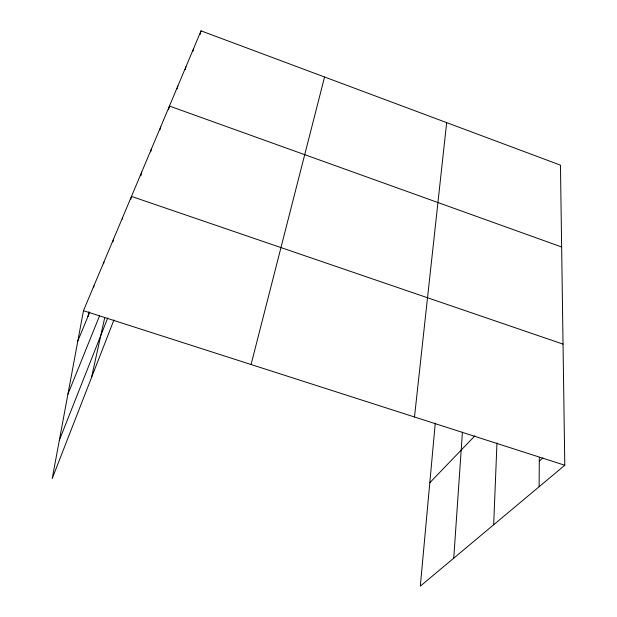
<?xml version="1.0" encoding="UTF-8"?>
<svg xmlns="http://www.w3.org/2000/svg" width="617" height="617" viewBox="0 0 617 617"><rect width="100%" height="100%" fill="white"/><g stroke="black" fill="none" stroke-linecap="round" stroke-linejoin="round"><path stroke-width="0.93" d="M539.127 486.72L539.304 457.359M493.669 524.766L496.963 443.045M453.742 558.184L462.418 432.116M435.263 423.185L420.324 586.15L564.786 465.249L560.46 165.148L201.034 30.85L83.465 310.706L52.214 478.53L113.921 319.984M414.485 416.992L446.669 122.629M87.946 316.544L88.856 311.878M93.576 287.645L93.938 285.779M103.563 263.845L103.949 261.955M112.942 241.941L113.52 239.157M122.289 219.205L122.69 217.331M91.478 377.65L104.697 317.763M130.873 199.152L131.483 196.407L563.043 344.132M140.83 175.845L141.671 172.158M150.725 151.851L151.366 149.075M159.95 129.855L160.613 127.063M168.534 109.787L169.436 106.062L561.64 246.985M177.179 88.794L177.866 86.002M185.223 69.613L185.925 66.813M192.936 51.242L193.638 48.45M200.078 34.575L201.034 30.85M251.073 364.524L324.565 77.009M59.332 440.299L107.713 317.971M67.924 394.163L99.507 315.919M77.827 341L89.743 312.202M429.802 482.741L474.897 435.833M539.281 461.138L542.867 457.976M83.465 310.706L564.786 465.249"/></g></svg>
